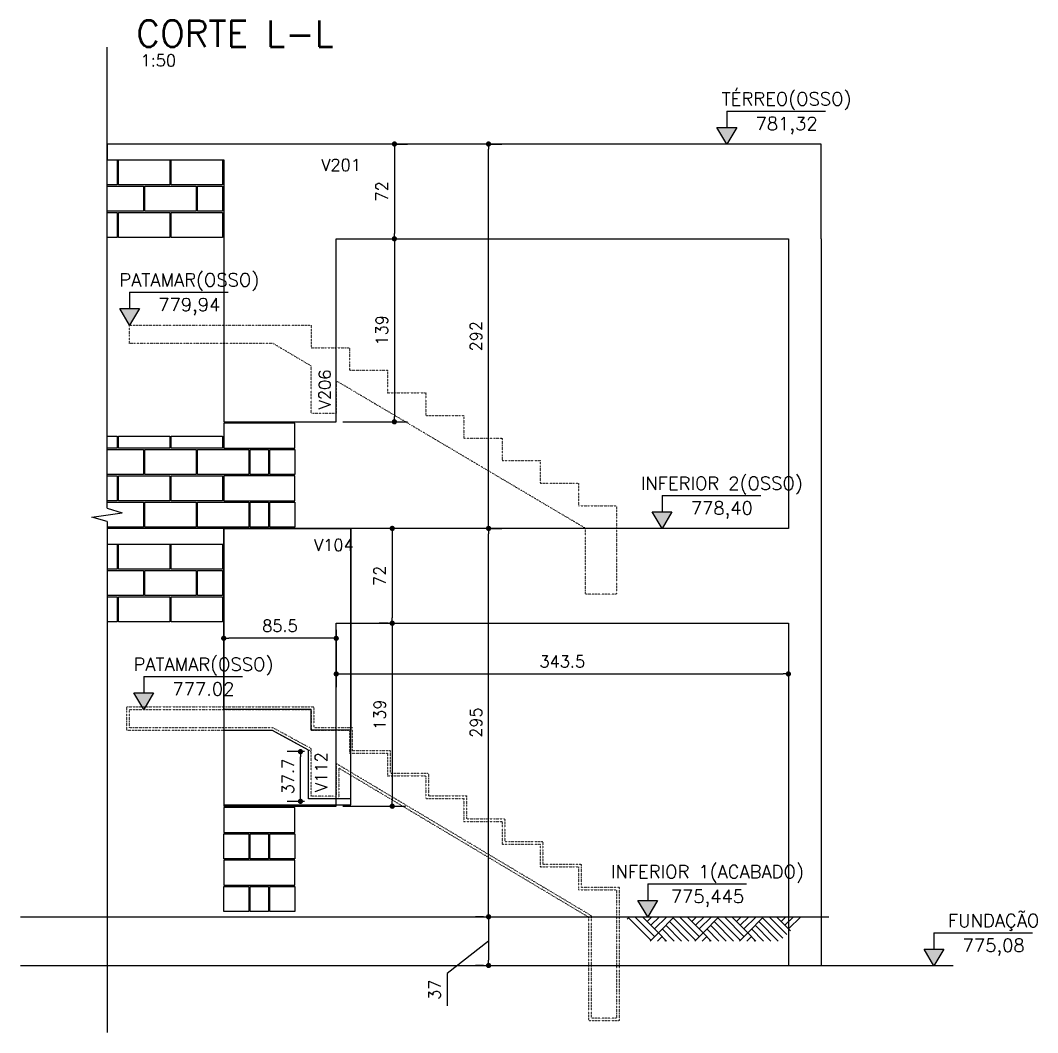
# Model space of a CAD drawing. Extents: x -856 to 20282, y 14720 to 28231.
# Drawn here: x 6885 to 7657, y 21718 to 22487 of the extents above; entities that cross this region are included whole.
import ezdxf
from ezdxf.enums import TextEntityAlignment as Align

# ---------------------------------------------------------------- set-up
doc = ezdxf.new("R2010")
doc.units = 0
doc.linetypes.add('ESTILO_TQS_0002', pattern=[0.4, 0.1, -0.3])
doc.layers.get('0').update_dxf_attribs({"linetype": 'CONTINUOUS'})
doc.layers.get('Defpoints').update_dxf_attribs({"linetype": 'CONTINUOUS'})
for name, color, linetype in [('00 - FELIPE', 2, 'CONTINUOUS'), ('COTA', 1, 'CONTINUOUS'), ('H6', 1, 'CONTINUOUS'), ('LINHA_FINA', 1, 'CONTINUOUS'), ('PENA_1', 1, 'CONTINUOUS'), ('PENA_3', 3, 'CONTINUOUS'), ('T1', 2, 'CONTINUOUS'), ('T3', 4, 'CONTINUOUS'), ('TEXTO', 3, 'CONTINUOUS'), ('VIGAT', 3, 'ESTILO_TQS_0002')]:
    doc.layers.add(name, color=color, linetype=linetype)
doc.styles.add('COTA', font='romans.shx')
doc.styles.add('TEXTO', font='romans.shx', dxfattribs={"height": 10})
doc.styles.add('Texto1', font='romans.shx', dxfattribs={"height": 9})
doc.styles.add('Texto3', font='romans.shx', dxfattribs={"height": 20})
doc.dimstyles.new('forma', dxfattribs={"dimscale": 5, "dimtxt": 1.8, "dimasz": 0.8, "dimexe": 2, "dimexo": 1, "dimgap": 1, "dimtad": 1, "dimdec": 1, "dimzin": 9, "dimdsep": 46, "dimtxsty": 'COTA', "dimblk1": 'DOT', "dimblk2": 'DOT', "dimsah": 1, "dimcen": 0, "dimdle": 1, "dimclrd": 256, "dimclre": 256, "dimclrt": 2, "dimadec": 0, "dimazin": 0, "dimtfac": 1, "dimtdec": 0, "dimtmove": 0, "dimatfit": 3, "dimfxl": 1, "dimtolj": 1, "dimtzin": 0, "dimarcsym": 0})

# ---------------------------------------------------------------- blocks, each defined once
blk = doc.blocks.new('elevação_d')
at = {"layer": 'LINHA_FINA', "linetype": 'Continuous'}
blk.add_hatch(color=256, dxfattribs=at).paths.add_polyline_path([(0, 0), (1.5, 2.5), (-1.5, 2.5)])
at = {"layer": 'LINHA_FINA'}
for p, q in [((0, 5), (0, 2.5)), ((0, 5), (15, 5)), ((0, 0), (-1.5, 2.5)), ((-1.5, 2.5), (1.5, 2.5)), ((1.5, 2.5), (0, 0))]:
    blk.add_line(p, q, dxfattribs=at)
at = {"layer": 'TEXTO', "linetype": 'Continuous', "style": 'TEXTO'}
for p in [(9.07, 5.25), (9.07, 1.5)]:
    blk.add_attdef('XXXX.XX', text='', height=2, dxfattribs=at).set_placement(p, align=Align.BOTTOM_CENTER)
blk = doc.blocks.new('interrup')
at = {"layer": 'LINHA_FINA'}
for p, q in [((-1, 0), (-0.33, 2.31)), ((0.33, -2.31), (-0.33, 2.31)), ((1, 0), (0.33, -2.31))]:
    blk.add_line(p, q, dxfattribs=at)
blk = doc.blocks.new('_Dot')
at = {"color": 0, "linetype": 'ByBlock', "lineweight": -2}
blk.add_line((-0.5, 0), (-1, 0), dxfattribs=at)
at = {"color": 0, "linetype": 'ByBlock', "const_width": 0.5}
blk.add_lwpolyline([(-0.25, 0, 1), (0.25, 0, 1)], format="xyb", close=True, dxfattribs=at)
blk = doc.blocks.new('*D436')
at = {"layer": 'COTA', "lineweight": -2, "transparency": 16777216}
for p, q in [((7239.96, 22101.29), (7250.27, 22101.29)), ((7240.27, 21810.29), (7240.27, 22097.29)), ((7239.96, 21806.29), (7250.27, 21806.29))]:
    blk.add_line(p, q, dxfattribs=at)
at = {"layer": 'Defpoints', "color": 0, "transparency": 16777216}
for p in [(7234.96, 22101.29), (7240.27, 22101.29), (7234.96, 21806.29)]:
    blk.add_point(p, dxfattribs=at)
at = {"layer": 'COTA', "lineweight": -2, "transparency": 16777216, "xscale": 4, "yscale": 4, "zscale": 4}
for p, rotation in [((7240.27, 22101.29), 90), ((7240.27, 21806.29), 270)]:
    blk.add_blockref('_Dot', p, dxfattribs=dict(at, rotation=rotation))
at = {"layer": 'COTA', "color": 2, "transparency": 16777216, "insert": (7230.77, 21953.79), "char_height": 9, "attachment_point": 5, "rotation": 90, "style": 'COTA'}
blk.add_mtext('\\A1;295 ', dxfattribs=at)
blk = doc.blocks.new('*D437')
at = {"layer": 'COTA', "lineweight": -2, "transparency": 16777216}
for p, q in [((7236.33, 21806.29), (7230.27, 21806.29)), ((7240.27, 21802.29), (7240.27, 21773.29)), ((7240.27, 21787.79), (7208.77, 21763.16)), ((7208.77, 21763.16), (7208.77, 21738.59)), ((7236.33, 21769.29), (7230.27, 21769.29))]:
    blk.add_line(p, q, dxfattribs=at)
at = {"layer": 'Defpoints', "color": 0, "transparency": 16777216}
for p in [(7241.33, 21806.29), (7240.27, 21769.29), (7241.33, 21769.29)]:
    blk.add_point(p, dxfattribs=at)
at = {"layer": 'COTA', "lineweight": -2, "transparency": 16777216, "xscale": 4, "yscale": 4, "zscale": 4}
for p, rotation in [((7240.27, 21806.29), 90), ((7240.27, 21769.29), 270)]:
    blk.add_blockref('_Dot', p, dxfattribs=dict(at, rotation=rotation))
at = {"layer": 'COTA', "color": 2, "transparency": 16777216, "insert": (7199.27, 21750.88), "char_height": 9, "attachment_point": 5, "rotation": 90, "style": 'COTA'}
blk.add_mtext('\\A1;37 ', dxfattribs=at)
blk = doc.blocks.new('*D438')
at = {"layer": 'COTA', "lineweight": -2, "transparency": 16777216}
for p, q in [((7239.39, 22393.29), (7250.27, 22393.29)), ((7240.27, 22105.29), (7240.27, 22389.29)), ((7239.96, 22101.29), (7250.27, 22101.29))]:
    blk.add_line(p, q, dxfattribs=at)
at = {"layer": 'Defpoints', "color": 0, "transparency": 16777216}
for p in [(7234.39, 22393.29), (7240.27, 22393.29), (7234.96, 22101.29)]:
    blk.add_point(p, dxfattribs=at)
at = {"layer": 'COTA', "lineweight": -2, "transparency": 16777216, "xscale": 4, "yscale": 4, "zscale": 4}
for p, rotation in [((7240.27, 22393.29), 90), ((7240.27, 22101.29), 270)]:
    blk.add_blockref('_Dot', p, dxfattribs=dict(at, rotation=rotation))
at = {"layer": 'COTA', "color": 2, "transparency": 16777216, "insert": (7230.77, 22247.29), "char_height": 9, "attachment_point": 5, "rotation": 90, "style": 'COTA'}
blk.add_mtext('\\A1;292 ', dxfattribs=at)
blk = doc.blocks.new('*D459')
at = {"layer": 'COTA', "lineweight": -2, "transparency": 16777216}
for p, q in [((7124.55, 22024.29), (7124.55, 21980.77)), ((7468.03, 22024.29), (7468.03, 21980.77)), ((7128.55, 21990.77), (7464.03, 21990.77))]:
    blk.add_line(p, q, dxfattribs=at)
at = {"layer": 'Defpoints', "color": 0, "transparency": 16777216}
for p in [(7124.55, 22029.29), (7468.03, 22029.29), (7468.03, 21990.77)]:
    blk.add_point(p, dxfattribs=at)
at = {"layer": 'COTA', "lineweight": -2, "transparency": 16777216, "xscale": 4, "yscale": 4, "zscale": 4, "rotation": 180}
blk.add_blockref('_Dot', (7124.55, 21990.77), dxfattribs=at)
at = {"layer": 'COTA', "lineweight": -2, "transparency": 16777216, "xscale": 4, "yscale": 4, "zscale": 4}
blk.add_blockref('_Dot', (7468.03, 21990.77), dxfattribs=at)
at = {"layer": 'COTA', "color": 2, "transparency": 16777216, "insert": (7296.29, 22000.27), "char_height": 9, "attachment_point": 5, "style": 'COTA'}
blk.add_mtext('\\A1;343.5 ', dxfattribs=at)
blk = doc.blocks.new('*D475')
at = {"layer": 'COTA', "lineweight": -2, "transparency": 16777216}
for p, q in [((7039.06, 22020.91), (7039.06, 22027.83)), ((7124.55, 22020.91), (7124.55, 22027.83)), ((7120.55, 22017.83), (7043.06, 22017.83))]:
    blk.add_line(p, q, dxfattribs=at)
at = {"layer": 'Defpoints', "color": 0, "transparency": 16777216}
for p in [(7039.06, 22017.83), (7039.06, 22015.91), (7124.55, 22015.91)]:
    blk.add_point(p, dxfattribs=at)
at = {"layer": 'COTA', "lineweight": -2, "transparency": 16777216, "xscale": 4, "yscale": 4, "zscale": 4, "rotation": 180}
blk.add_blockref('_Dot', (7039.06, 22017.83), dxfattribs=at)
at = {"layer": 'COTA', "lineweight": -2, "transparency": 16777216, "xscale": 4, "yscale": 4, "zscale": 4}
blk.add_blockref('_Dot', (7124.55, 22017.83), dxfattribs=at)
at = {"layer": 'COTA', "color": 2, "transparency": 16777216, "insert": (7081.81, 22027.33), "char_height": 9, "attachment_point": 5, "style": 'COTA'}
blk.add_mtext('\\A1;85.5 ', dxfattribs=at)
blk = doc.blocks.new('*D454')
at = {"layer": 'COTA', "lineweight": -2, "transparency": 16777216}
for p, q in [((7164.11, 22101.29), (7157.09, 22101.29)), ((7167.09, 22097.29), (7167.09, 22033.29)), ((7164.11, 22029.29), (7157.09, 22029.29))]:
    blk.add_line(p, q, dxfattribs=at)
at = {"layer": 'Defpoints', "color": 0, "transparency": 16777216}
for p in [(7169.11, 22101.29), (7167.09, 22029.29), (7169.11, 22029.29)]:
    blk.add_point(p, dxfattribs=at)
at = {"layer": 'COTA', "lineweight": -2, "transparency": 16777216, "xscale": 4, "yscale": 4, "zscale": 4}
for p, rotation in [((7167.09, 22101.29), 90), ((7167.09, 22029.29), 270)]:
    blk.add_blockref('_Dot', p, dxfattribs=dict(at, rotation=rotation))
at = {"layer": 'COTA', "color": 2, "transparency": 16777216, "insert": (7157.59, 22065.29), "char_height": 9, "attachment_point": 5, "rotation": 90, "style": 'COTA'}
blk.add_mtext('\\A1;72 ', dxfattribs=at)
blk = doc.blocks.new('*D455')
at = {"layer": 'COTA', "lineweight": -2, "transparency": 16777216}
for p, q in [((7164.11, 22029.29), (7157.09, 22029.29)), ((7167.09, 22025.29), (7167.09, 21894.29)), ((7129.55, 21890.29), (7177.09, 21890.29))]:
    blk.add_line(p, q, dxfattribs=at)
at = {"layer": 'Defpoints', "color": 0, "transparency": 16777216}
for p in [(7169.11, 22029.29), (7124.55, 21890.29), (7167.09, 21890.29)]:
    blk.add_point(p, dxfattribs=at)
at = {"layer": 'COTA', "lineweight": -2, "transparency": 16777216, "xscale": 4, "yscale": 4, "zscale": 4}
for p, rotation in [((7167.09, 22029.29), 90), ((7167.09, 21890.29), 270)]:
    blk.add_blockref('_Dot', p, dxfattribs=dict(at, rotation=rotation))
at = {"layer": 'COTA', "color": 2, "transparency": 16777216, "insert": (7157.59, 21959.79), "char_height": 9, "attachment_point": 5, "rotation": 90, "style": 'COTA'}
blk.add_mtext('\\A1;139 ', dxfattribs=at)
blk = doc.blocks.new('*D456')
at = {"layer": 'COTA', "lineweight": -2, "transparency": 16777216}
for p, q in [((7168.73, 22389.29), (7168.73, 22325.29)), ((7170.57, 22393.29), (7178.73, 22393.29)), ((7170.57, 22321.29), (7178.73, 22321.29))]:
    blk.add_line(p, q, dxfattribs=at)
at = {"layer": 'Defpoints', "color": 0, "transparency": 16777216}
for p in [(7165.57, 22393.29), (7165.57, 22321.29), (7168.73, 22321.29)]:
    blk.add_point(p, dxfattribs=at)
at = {"layer": 'COTA', "lineweight": -2, "transparency": 16777216, "xscale": 4, "yscale": 4, "zscale": 4}
for p, rotation in [((7168.73, 22393.29), 90), ((7168.73, 22321.29), 270)]:
    blk.add_blockref('_Dot', p, dxfattribs=dict(at, rotation=rotation))
at = {"layer": 'COTA', "color": 2, "transparency": 16777216, "insert": (7159.23, 22357.29), "char_height": 9, "attachment_point": 5, "rotation": 90, "style": 'COTA'}
blk.add_mtext('\\A1;72 ', dxfattribs=at)
blk = doc.blocks.new('*D457')
at = {"layer": 'COTA', "lineweight": -2, "transparency": 16777216}
for p, q in [((7170.57, 22321.29), (7178.73, 22321.29)), ((7168.73, 22317.29), (7168.73, 22186.29)), ((7129.55, 22182.29), (7178.73, 22182.29))]:
    blk.add_line(p, q, dxfattribs=at)
at = {"layer": 'Defpoints', "color": 0, "transparency": 16777216}
for p in [(7165.57, 22321.29), (7124.55, 22182.29), (7168.73, 22182.29)]:
    blk.add_point(p, dxfattribs=at)
at = {"layer": 'COTA', "lineweight": -2, "transparency": 16777216, "xscale": 4, "yscale": 4, "zscale": 4}
for p, rotation in [((7168.73, 22321.29), 90), ((7168.73, 22182.29), 270)]:
    blk.add_blockref('_Dot', p, dxfattribs=dict(at, rotation=rotation))
at = {"layer": 'COTA', "color": 2, "transparency": 16777216, "insert": (7159.23, 22251.79), "char_height": 9, "attachment_point": 5, "rotation": 90, "style": 'COTA'}
blk.add_mtext('\\A1;139 ', dxfattribs=at)
blk = doc.blocks.new('*D793')
at = {"layer": '00 - FELIPE', "lineweight": -2, "transparency": 16777216}
for p, q in [((7100.55, 21931.73), (7087.36, 21931.73)), ((7097.36, 21897.99), (7097.36, 21927.73)), ((7100.55, 21893.99), (7087.36, 21893.99))]:
    blk.add_line(p, q, dxfattribs=at)
at = {"layer": 'Defpoints', "color": 0, "transparency": 16777216}
for p in [(7097.36, 21931.73), (7105.55, 21931.73), (7105.55, 21893.99)]:
    blk.add_point(p, dxfattribs=at)
at = {"layer": '00 - FELIPE', "lineweight": -2, "transparency": 16777216, "xscale": 4, "yscale": 4, "zscale": 4}
for p, rotation in [((7097.36, 21931.73), 90), ((7097.36, 21893.99), 270)]:
    blk.add_blockref('_Dot', p, dxfattribs=dict(at, rotation=rotation))
at = {"layer": '00 - FELIPE', "color": 2, "transparency": 16777216, "insert": (7087.86, 21912.86), "char_height": 9, "attachment_point": 5, "rotation": 90, "style": 'COTA'}
blk.add_mtext('\\A1;37.7 ', dxfattribs=at)

msp = doc.modelspace()

# ---------------------------------------------------------------- hatches: boundary and pattern name
at = {"layer": 'H6'}
h = msp.add_hatch(dxfattribs=at)
h.set_pattern_fill('AR-PARQ1', color=256, scale=2, angle=45, style=0)
h.set_pattern_definition([(135, (3177.491, -7547.922), (-33.941125, 0), [24, -24]), (135, (3180.32, -7545.093), (-33.941125, 0), [24, -24]), (135, (3183.148, -7542.265), (-33.941125, 0), [24, -24]), (135, (3185.977, -7539.437), (-33.941125, 0), [24, -24]), (135, (3188.805, -7536.608), (-33.941125, 0), [24, -24]), (135, (3191.634, -7533.78), (-33.941125, 0), [24, -24]), (135, (3194.462, -7530.951), (-33.941125, 0), [24, -24]), (45, (3160.52, -7530.951), (33.941125, 0), [24, -24]), (45, (3157.692, -7528.123), (33.941125, 0), [24, -24]), (45, (3154.864, -7525.294), (33.941125, 0), [24, -24]), (45, (3152.036, -7522.466), (33.941125, 0), [24, -24]), (45, (3149.207, -7519.638), (33.941125, 0), [24, -24]), (45, (3146.379, -7516.81), (33.941125, 0), [24, -24]), (45, (3143.55, -7513.98), (33.941125, 0), [24, -24])])
h.paths.add_polyline_path([(7343.79, 21806.29), (7480.59, 21806.29), (7461.67, 21787.9), (7361.34, 21787.9)])

# ---------------------------------------------------------------- linework, layer by layer
at = {"layer": '00 - FELIPE'}
for points in [[(7039.06, 22101.29), (7135.55, 22101.29), (7135.55, 21947.99), (7105.53, 21947.99), (7105.53, 21963.79), (7039.06, 21963.79), (7039.06, 22101.29)], [(7039.06, 21947.79), (7039.06, 21891.29), (7135.55, 21891.29), (7135.55, 21895.99), (7103.55, 21895.99), (7103.55, 21932.82), (7076.07, 21947.79), (7039.06, 21947.79)]]:
    msp.add_lwpolyline(points, dxfattribs=at)
at = {"layer": 'PENA_1'}
for p, q in [((6950.48, 22116.6), (6950.48, 22466.88)), ((6950.48, 22106.6), (6950.48, 21718.29)), ((6884.57, 21806.29), (7498.66, 21806.29))]:
    msp.add_line(p, q, dxfattribs=at)
for points in [[(6950.48, 22381.29), (6958.06, 22381.29), (6958.06, 22362.29), (6950.48, 22362.29)], [(6950.48, 22361.29), (6978.06, 22361.29), (6978.06, 22342.29), (6950.48, 22342.29)], [(6950.48, 22341.29), (6958.06, 22341.29), (6958.06, 22322.29), (6950.48, 22322.29)], [(6950.48, 22171.29), (6958.06, 22171.29), (6958.06, 22162.29), (6950.48, 22162.29)], [(6950.48, 22161.29), (6978.06, 22161.29), (6978.06, 22142.29), (6950.48, 22142.29)], [(6950.48, 22141.29), (6958.06, 22141.29), (6958.06, 22122.29), (6950.48, 22122.29)], [(6950.48, 22121.29), (6978.06, 22121.29), (6978.06, 22102.29), (6950.48, 22102.29)], [(6939.06, 22109.89), (6939.06, 22109.95)], [(6950.48, 22089.29), (6958.06, 22089.29), (6958.06, 22070.29), (6950.48, 22070.29)], [(6950.48, 22069.29), (6978.06, 22069.29), (6978.06, 22050.29), (6950.48, 22050.29)], [(6950.48, 22049.29), (6958.06, 22049.29), (6958.06, 22030.29), (6950.48, 22030.29)]]:
    msp.add_lwpolyline(points, dxfattribs=at)
for points in [[(6959.06, 22381.29), (6998.06, 22381.29), (6998.06, 22362.29), (6959.06, 22362.29)], [(6999.06, 22381.29), (7038.06, 22381.29), (7038.06, 22362.29), (6999.06, 22362.29)], [(6979.06, 22361.29), (7018.06, 22361.29), (7018.06, 22342.29), (6979.06, 22342.29)], [(7019.06, 22361.29), (7038.06, 22361.29), (7038.06, 22342.29), (7019.06, 22342.29)], [(6959.06, 22341.29), (6998.06, 22341.29), (6998.06, 22322.29), (6959.06, 22322.29)], [(6999.06, 22341.29), (7038.06, 22341.29), (7038.06, 22322.29), (6999.06, 22322.29)], [(7039.06, 22162.29), (7093.06, 22162.29), (7093.06, 22181.29), (7039.06, 22181.29)], [(7039.06, 22162.29), (7093.06, 22162.29), (7093.06, 22181.29), (7039.06, 22181.29)], [(6959.06, 22171.29), (6998.06, 22171.29), (6998.06, 22162.29), (6959.06, 22162.29)], [(6999.06, 22171.29), (7038.06, 22171.29), (7038.06, 22162.29), (6999.06, 22162.29)], [(6979.06, 22161.29), (7018.06, 22161.29), (7018.06, 22142.29), (6979.06, 22142.29)], [(7019.06, 22161.29), (7058.06, 22161.29), (7058.06, 22142.29), (7019.06, 22142.29)], [(7059.06, 22161.29), (7073.06, 22161.29), (7073.06, 22142.29), (7059.06, 22142.29)], [(7074.06, 22161.29), (7093.06, 22161.29), (7093.06, 22142.29), (7074.06, 22142.29)], [(6959.06, 22141.29), (6998.06, 22141.29), (6998.06, 22122.29), (6959.06, 22122.29)], [(6999.06, 22141.29), (7038.06, 22141.29), (7038.06, 22122.29), (6999.06, 22122.29)], [(7039.06, 22122.29), (7093.06, 22122.29), (7093.06, 22141.29), (7039.06, 22141.29)], [(6979.06, 22121.29), (7018.06, 22121.29), (7018.06, 22102.29), (6979.06, 22102.29)], [(7019.06, 22121.29), (7058.06, 22121.29), (7058.06, 22102.29), (7019.06, 22102.29)], [(7059.06, 22121.29), (7073.06, 22121.29), (7073.06, 22102.29), (7059.06, 22102.29)], [(7074.06, 22121.29), (7093.06, 22121.29), (7093.06, 22102.29), (7074.06, 22102.29)], [(6959.06, 22089.29), (6998.06, 22089.29), (6998.06, 22070.29), (6959.06, 22070.29)], [(6999.06, 22089.29), (7038.06, 22089.29), (7038.06, 22070.29), (6999.06, 22070.29)], [(6979.06, 22069.29), (7018.06, 22069.29), (7018.06, 22050.29), (6979.06, 22050.29)], [(7019.06, 22069.29), (7038.06, 22069.29), (7038.06, 22050.29), (7019.06, 22050.29)], [(6959.06, 22049.29), (6998.06, 22049.29), (6998.06, 22030.29), (6959.06, 22030.29)], [(6999.06, 22049.29), (7038.06, 22049.29), (7038.06, 22030.29), (6999.06, 22030.29)], [(7039.06, 21870.29), (7093.06, 21870.29), (7093.06, 21889.29), (7039.06, 21889.29)], [(7039.06, 21869.29), (7058.06, 21869.29), (7058.06, 21850.29), (7039.06, 21850.29)], [(7059.06, 21869.29), (7073.06, 21869.29), (7073.06, 21850.29), (7059.06, 21850.29)], [(7074.06, 21869.29), (7093.06, 21869.29), (7093.06, 21850.29), (7074.06, 21850.29)], [(7039.06, 21830.29), (7093.06, 21830.29), (7093.06, 21849.29), (7039.06, 21849.29)], [(7039.06, 21829.29), (7058.06, 21829.29), (7058.06, 21810.29), (7039.06, 21810.29)], [(7059.06, 21829.29), (7073.06, 21829.29), (7073.06, 21810.29), (7059.06, 21810.29)], [(7074.06, 21829.29), (7093.06, 21829.29), (7093.06, 21810.29), (7074.06, 21810.29)]]:
    msp.add_lwpolyline(points, close=True, dxfattribs=at)
at = {"layer": 'PENA_3'}
for p, q in [((7468.03, 22321.29), (7468.03, 22101.29)), ((7493.03, 22321.29), (7493.03, 21769.29)), ((7468.03, 22101.29), (6950.48, 22101.29)), ((6950.48, 22101.29), (6950.48, 22089.29)), ((7039.06, 22101.29), (7039.06, 22029.29)), ((7135.55, 21891.29), (7135.55, 22101.29)), ((6950.48, 22089.29), (7039.06, 22089.29)), ((7039.06, 22029.29), (7039.06, 22029.29)), ((7039.06, 22029.29), (7039.06, 21890.29)), ((7124.55, 21890.29), (7124.55, 22029.29)), ((7124.55, 22029.29), (7468.03, 22029.29)), ((7468.03, 22029.29), (7468.03, 21769.29)), ((7039.06, 21891.29), (7135.55, 21891.29)), ((7039.06, 21890.29), (7124.55, 21890.29)), ((6884.57, 21769.29), (7593.29, 21769.29))]:
    msp.add_line(p, q, dxfattribs=at)
msp.add_lwpolyline([(7493.03, 22321.29), (7493.03, 22393.29), (6950.48, 22393.29), (6950.48, 22381.29), (7039.06, 22381.29), (7039.06, 22321.29), (7039.06, 22321.29), (7039.06, 22182.29), (7124.55, 22182.29), (7124.55, 22321.29), (7468.03, 22321.29)], dxfattribs=at)
at = {"layer": 'VIGAT'}
for p, q in [((6965.53, 21947.79), (6965.53, 21965.79)), ((6965.53, 21965.79), (7107.53, 21965.79)), ((7107.53, 21965.79), (7107.53, 21949.99)), ((7107.53, 21949.99), (7136.53, 21949.99)), ((7136.53, 21949.99), (7136.53, 21932.69)), ((7076.07, 21947.79), (6965.53, 21947.79)), ((7105.55, 21931.73), (7076.07, 21947.79)), ((7103.55, 21895.99), (7103.55, 21932.82)), ((7136.53, 21932.69), (7165.53, 21932.69)), ((7165.53, 21932.69), (7165.53, 21915.39)), ((7316.53, 21805.81), (7126.55, 21919.15)), ((7126.55, 21919.15), (7126.55, 21895.99)), ((7165.53, 21915.39), (7194.53, 21915.39)), ((7194.53, 21915.39), (7194.53, 21898.09)), ((7126.55, 21895.99), (7103.55, 21895.99)), ((7194.53, 21898.09), (7223.53, 21898.09)), ((7223.53, 21898.09), (7223.53, 21880.79)), ((7223.53, 21880.79), (7252.53, 21880.79)), ((7252.53, 21880.79), (7252.53, 21863.49)), ((7252.53, 21863.49), (7281.53, 21863.49)), ((7281.53, 21863.49), (7281.53, 21846.19)), ((7281.53, 21846.19), (7310.53, 21846.19)), ((7310.53, 21846.19), (7310.53, 21828.89)), ((7310.53, 21828.89), (7339.53, 21828.89)), ((7339.53, 21828.89), (7339.53, 21809.29)), ((7339.53, 21809.29), (7339.53, 21769.29)), ((7316.53, 21727.29), (7316.53, 21805.81)), ((7339.53, 21769.29), (7339.53, 21727.29)), ((7339.53, 21727.29), (7316.53, 21727.29))]:
    msp.add_line(p, q, dxfattribs=at)
msp.add_lwpolyline([(7134.53, 22238.57), (7134.53, 22221.41), (7163.53, 22221.41), (7163.53, 22204.25), (7192.53, 22204.25), (7192.53, 22187.09), (7221.53, 22187.09), (7221.53, 22169.93), (7250.53, 22169.93), (7250.53, 22152.77), (7279.53, 22152.77), (7279.53, 22135.61), (7308.53, 22135.61), (7308.53, 22118.45), (7337.53, 22118.45), (7337.53, 22051.29), (7313.97, 22051.29), (7313.97, 22101.29), (7124.53, 22213.38), (7124.53, 22188.59), (7105.53, 22188.59), (7105.53, 22224.62), (7076.53, 22241.79), (6967.53, 22241.79), (6967.53, 22255.79), (7105.53, 22255.79), (7105.53, 22238.57)], close=True, dxfattribs=at)
msp.add_lwpolyline([(7318.53, 21806.95), (7124.55, 21922.67), (7124.55, 21897.99), (7105.55, 21897.99), (7105.55, 21934), (7076.58, 21949.79), (6967.53, 21949.79), (6967.53, 21963.79), (7105.53, 21963.79), (7105.53, 21947.99), (7134.53, 21947.99), (7134.53, 21930.69), (7163.53, 21930.69), (7163.53, 21913.39), (7192.53, 21913.39), (7192.53, 21896.09), (7221.53, 21896.09), (7221.53, 21878.79), (7250.53, 21878.79), (7250.53, 21861.49), (7279.53, 21861.49), (7279.53, 21844.19), (7308.53, 21844.19), (7308.53, 21826.89), (7337.53, 21826.89), (7337.53, 21809.29), (7337.53, 21769.29), (7337.53, 21729.29), (7318.53, 21729.29), (7318.53, 21806.95)], dxfattribs=at)

# ---------------------------------------------------------------- block references
at = {"layer": 'LINHA_FINA', "xscale": 5, "yscale": 5, "zscale": 5, "rotation": 270}
msp.add_blockref('interrup', (6950.48, 22111.6), dxfattribs=at)
at = {"layer": 'VIGAT'}
ref = msp.add_blockref('elevação_d', (7421.3, 22393.29), dxfattribs=dict(at, xscale=5, yscale=5, zscale=5))
ref.add_attrib('XXXX.XX', 'TÉRREO(OSSO)', dxfattribs={"layer": 'TEXTO', "linetype": 'Continuous', "height": 10, "style": 'TEXTO'}).set_placement((7466.65, 22419.54), align=Align.BOTTOM_CENTER)
ref.add_attrib('XXXX.XX', '781,32', dxfattribs={"layer": 'TEXTO', "linetype": 'Continuous', "height": 10, "style": 'TEXTO'}).set_placement((7466.65, 22400.79), align=Align.BOTTOM_CENTER)
ref = msp.add_blockref('elevação_d', (6967.53, 22255.79), dxfattribs=dict(at, xscale=5, yscale=5, zscale=5))
ref.add_attrib('XXXX.XX', 'PATAMAR(OSSO)', dxfattribs={"layer": 'TEXTO', "linetype": 'Continuous', "height": 10, "style": 'TEXTO'}).set_placement((7012.88, 22282.04), align=Align.BOTTOM_CENTER)
ref.add_attrib('XXXX.XX', '779,94', dxfattribs={"layer": 'TEXTO', "linetype": 'Continuous', "height": 10, "style": 'TEXTO'}).set_placement((7012.88, 22263.29), align=Align.BOTTOM_CENTER)
ref = msp.add_blockref('elevação_d', (7372.07, 22101.29), dxfattribs=dict(at, xscale=5, yscale=5, zscale=5))
ref.add_attrib('XXXX.XX', 'INFERIOR 2(OSSO)', dxfattribs={"layer": 'TEXTO', "linetype": 'Continuous', "height": 10, "style": 'TEXTO'}).set_placement((7417.43, 22127.54), align=Align.BOTTOM_CENTER)
ref.add_attrib('XXXX.XX', '778,40', dxfattribs={"layer": 'TEXTO', "linetype": 'Continuous', "height": 10, "style": 'TEXTO'}).set_placement((7417.43, 22108.79), align=Align.BOTTOM_CENTER)
ref = msp.add_blockref('elevação_d', (6978.27, 21963.79), dxfattribs=dict(at, xscale=5, yscale=5, zscale=5))
ref.add_attrib('XXXX.XX', 'PATAMAR(OSSO)', dxfattribs={"layer": 'TEXTO', "linetype": 'Continuous', "height": 10, "style": 'TEXTO'}).set_placement((7023.63, 21990.04), align=Align.BOTTOM_CENTER)
ref.add_attrib('XXXX.XX', '777.02', dxfattribs={"layer": 'TEXTO', "linetype": 'Continuous', "height": 10, "style": 'TEXTO'}).set_placement((7023.63, 21971.29), align=Align.BOTTOM_CENTER)
ref = msp.add_blockref('elevação_d', (7361.17, 21806.29), dxfattribs=dict(at, xscale=5, yscale=5, zscale=5))
ref.add_attrib('XXXX.XX', 'INFERIOR 1(ACABADO)', dxfattribs={"layer": 'TEXTO', "linetype": 'Continuous', "height": 10, "style": 'TEXTO'}).set_placement((7406.53, 21832.54), align=Align.BOTTOM_CENTER)
ref.add_attrib('XXXX.XX', '775,445', dxfattribs={"layer": 'TEXTO', "linetype": 'Continuous', "height": 10, "style": 'TEXTO'}).set_placement((7406.53, 21813.79), align=Align.BOTTOM_CENTER)
ref = msp.add_blockref('elevação_d', (7578.61, 21769.15), dxfattribs=dict(at, xscale=5, yscale=5, zscale=5))
ref.add_attrib('XXXX.XX', 'FUNDAÇÃO', dxfattribs={"layer": 'TEXTO', "linetype": 'Continuous', "height": 10, "style": 'TEXTO'}).set_placement((7623.97, 21795.4), align=Align.BOTTOM_CENTER)
ref.add_attrib('XXXX.XX', '775,08', dxfattribs={"layer": 'TEXTO', "linetype": 'Continuous', "height": 10, "style": 'TEXTO'}).set_placement((7623.97, 21776.65), align=Align.BOTTOM_CENTER)

# ---------------------------------------------------------------- texts
at = {"layer": 'T1', "style": 'Texto1'}
for s, p in [('1:50', (6975.87, 22452.31)), ('V201', (7113.21, 22372.86)), ('V104', (7107.68, 22084.19))]:
    msp.add_text(s, height=9, dxfattribs=at).set_placement(p)
for s, p in [('V206', (7120.29, 22191.84)), ('V112', (7117.54, 21901.19))]:
    msp.add_text(s, height=9, rotation=90, dxfattribs=at).set_placement(p)
at = {"layer": 'T3', "style": 'Texto3'}
msp.add_text('CORTE L-L', height=20, dxfattribs=at).set_placement((6972.64, 22467.22))

# ---------------------------------------------------------------- dimensions: what is measured, and where the dimension line sits
at = {"layer": '00 - FELIPE'}
dim = msp.add_linear_dim(base=(7097.36, 21931.73), p1=(7105.55, 21893.99), p2=(7105.55, 21931.73), angle=90, dimstyle='forma', override={"dimpost": ' '}, dxfattribs=at)
dim.commit()
dim.dimension.update_dxf_attribs({"geometry": '*D793', "text_midpoint": (7087.86, 21912.86)})
at = {"layer": 'COTA'}
for base, p1, p2, override, picture, middle in [((7168.73, 22321.29), (7165.57, 22393.29), (7165.57, 22321.29), {"dimpost": ' '}, '*D456', (7159.23, 22357.29)), ((7240.27, 22393.29), (7234.96, 22101.29), (7234.39, 22393.29), {"dimpost": ' ', "dimtmove": 1}, '*D438', (7230.77, 22247.29)), ((7168.73, 22182.29), (7165.57, 22321.29), (7124.55, 22182.29), {"dimpost": ' ', "dimtmove": 1}, '*D457', (7159.23, 22251.79)), ((7167.09, 22029.29), (7169.11, 22101.29), (7169.11, 22029.29), {"dimpost": ' '}, '*D454', (7157.59, 22065.29)), ((7240.27, 22101.29), (7234.96, 21806.29), (7234.96, 22101.29), {"dimpost": ' '}, '*D436', (7230.77, 21953.79)), ((7167.09, 21890.29), (7169.11, 22029.29), (7124.55, 21890.29), {"dimpost": ' ', "dimtmove": 1}, '*D455', (7157.59, 21959.79))]:
    dim = msp.add_linear_dim(base=base, p1=p1, p2=p2, angle=90, dimstyle='forma', override=override, dxfattribs=at)
    dim.commit()
    dim.dimension.update_dxf_attribs({"geometry": picture, "text_midpoint": middle})
for base, p1, p2, picture, middle in [((7039.06, 22017.83), (7124.55, 22015.91), (7039.06, 22015.91), '*D475', (7081.81, 22027.33)), ((7468.03, 21990.77), (7124.55, 22029.29), (7468.03, 22029.29), '*D459', (7296.29, 22000.27))]:
    dim = msp.add_linear_dim(base=base, p1=p1, p2=p2, dimstyle='forma', override={"dimpost": ' '}, dxfattribs=at)
    dim.commit()
    dim.dimension.update_dxf_attribs({"geometry": picture, "text_midpoint": middle})
dim = msp.add_linear_dim(base=(7240.27, 21769.29), p1=(7241.33, 21806.29), p2=(7241.33, 21769.29), angle=90, dimstyle='forma', override={"dimpost": ' ', "dimtmove": 1}, dxfattribs=at)
dim.commit()
dim.dimension.update_dxf_attribs({"geometry": '*D437', "text_midpoint": (7208.77, 21758.16), "dimtype": 160})

doc.saveas('drawing.dxf')
